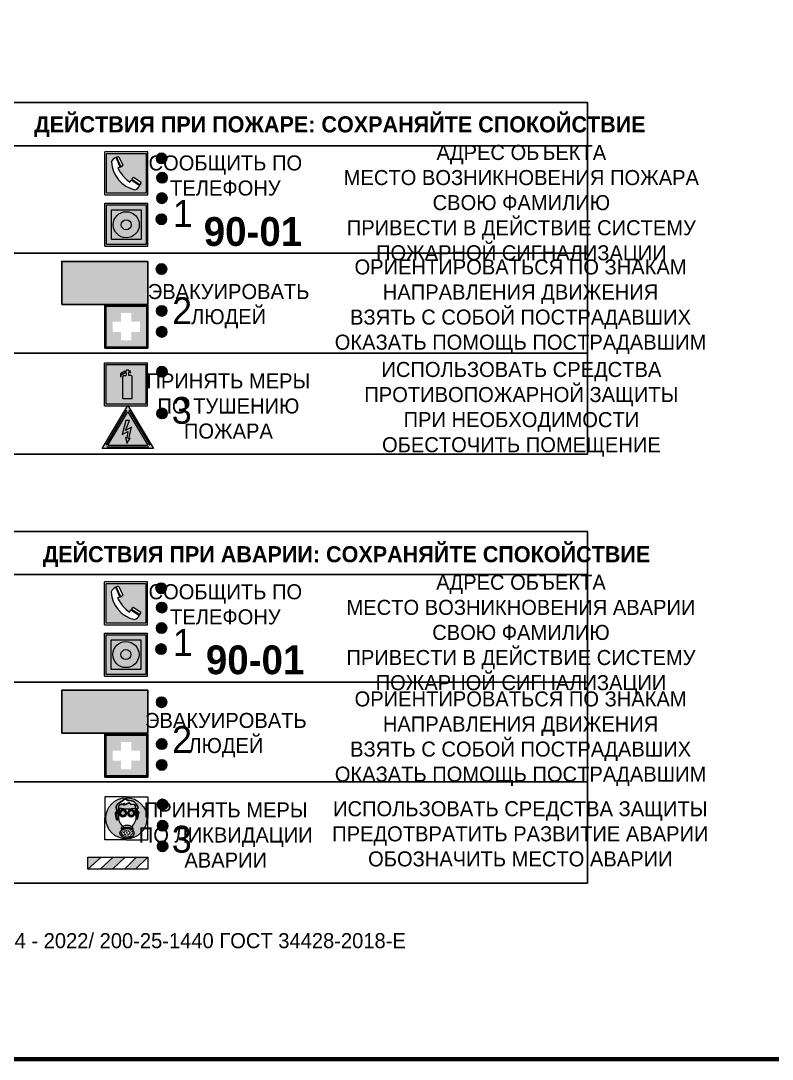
# Model space of a CAD drawing. Header units: millimetres. Extents: x 13114 to 67229, y 22859 to 38520.
# Drawn here: x 37231 to 37370.8, y 25084 to 25277.3 of the extents above; entities that cross this region are included whole.
import ezdxf

# ---------------------------------------------------------------- set-up
doc = ezdxf.new("R2010")
doc.units = ezdxf.units.MM
doc.styles.add('обычный', font='arial.ttf')

# ---------------------------------------------------------------- blocks, each defined once
blk = doc.blocks.new('A$C38D26F80')
h = blk.add_hatch(color=5)
h.dxf.hatch_style = 1
h.paths.add_polyline_path([(-8.77, -4.48, 1), (-0.19, -4.48, 1)])
h.paths.add_polyline_path([(-6.75, -3.58), (-6.75, -3.31), (-6.62, -3.22), (-6.5, -3.22), (-6.42, -3.3), (-6.39, -3.28), (-6.59, -2.23), (-6.59, -2.01), (-6.38, -1.58), (-4.76, -0.4), (-4.13, -0.79, -0.362848), (-2.1, -2.1, -0.201049), (-2.17, -2.48, 0.085434), (-2.26, -3.13), (-1.9, -3.16), (-2.25, -4.7), (-2.4, -4.59), (-2.43, -4.34), (-2.36, -4.34), (-2.14, -3.34), (-2.47, -3.42), (-2.58, -1.95), (-2.77, -1.58), (-3.58, -1.52), (-3.92, -1.26), (-5.05, -1.73), (-4.87, -1.39), (-5.41, -1.6), (-5.41, -1.46), (-6.13, -1.87), (-6.18, -3.5), (-6.56, -3.47), (-6.37, -4.59), (-6.16, -4.43), (-6.16, -4.66), (-6.36, -4.79), (-6.37, -4.8), (-6.51, -4.76)], flags=16)
h.paths.add_polyline_path([(-6.51, -4.76), (-6.36, -4.79), (-6.37, -4.8)], flags=0)
h.paths.add_polyline_path([(-5.92, -2.34, 0.089508), (-2.67, -2.35), (-2.48, -3.88, -0.268602), (-3.4, -6.18, 0.262449), (-5.2, -6.18, -0.268602), (-6.11, -3.88)], flags=16)
edge = h.paths.add_edge_path(flags=16)
edge.add_ellipse((-5.19, -3.41), major_axis=(0, 0.842), ratio=0.848992, start_angle=0, end_angle=360)
edge = h.paths.add_edge_path(flags=0)
edge.add_ellipse((-5.19, -3.39), major_axis=(0, 0.665), ratio=0.853798, start_angle=0, end_angle=360)
edge = h.paths.add_edge_path(flags=0)
edge.add_ellipse((-5.19, -3.4), major_axis=(0, 0.528), ratio=0.864094, start_angle=0, end_angle=360)
edge = h.paths.add_edge_path(flags=16)
edge.add_ellipse((-3.47, -3.4), major_axis=(0, 0.842), ratio=0.848992, start_angle=0, end_angle=360)
h.paths.add_polyline_path([(-3.13, -6.45), (-3.13, -6.84, 0.383174), (-5.57, -6.85), (-5.57, -6.49, -0.369952)], flags=16)
edge = h.paths.add_edge_path(flags=0)
edge.add_ellipse((-3.47, -3.39), major_axis=(0, 0.665), ratio=0.853798, start_angle=0, end_angle=360)
edge = h.paths.add_edge_path(flags=0)
edge.add_ellipse((-3.47, -3.4), major_axis=(0, 0.528), ratio=0.864094, start_angle=0, end_angle=360)
edge = h.paths.add_edge_path(flags=16)
edge.add_ellipse((-4.34, -7.57), major_axis=(-1.48, 0), ratio=0.744955, start_angle=0, end_angle=360)
h.paths.add_polyline_path([(-5.01, -6.85, -1), (-5.15, -6.85, -1)], flags=0)
h.paths.add_polyline_path([(-5.33, -7.14, -1), (-5.47, -7.14, -1)], flags=0)
h.paths.add_polyline_path([(-4.61, -6.71, -1), (-4.74, -6.71, -1)], flags=16)
h.paths.add_polyline_path([(-5.43, -7.51, -1), (-5.57, -7.51, -1)], flags=0)
h.paths.add_polyline_path([(-4.26, -6.67, -1), (-4.4, -6.67, -1)], flags=16)
h.paths.add_polyline_path([(-4.74, -7.14, -1), (-4.88, -7.14, -1)], flags=0)
h.paths.add_polyline_path([(-4.93, -7.43, -1), (-5.07, -7.43, -1)], flags=0)
h.paths.add_polyline_path([(-4.41, -7.07, -1), (-4.54, -7.07, -1)], flags=0)
h.paths.add_polyline_path([(-5.33, -7.87, -1), (-5.46, -7.87, -1)], flags=0)
h.paths.add_polyline_path([(-3.8, -6.71, -1), (-3.94, -6.71, -1)], flags=16)
h.paths.add_polyline_path([(-4.85, -7.78, -1), (-4.98, -7.78, -1)], flags=0)
h.paths.add_polyline_path([(-3.96, -7.14, -1), (-4.1, -7.14, -1)], flags=0)
h.paths.add_polyline_path([(-4.33, -7.53, -1), (-4.47, -7.53, -1)], flags=0)
h.paths.add_polyline_path([(-5.09, -8.12, -1), (-5.23, -8.12, -1)], flags=0)
h.paths.add_polyline_path([(-3.5, -6.94, -1), (-3.64, -6.94, -1)], flags=0)
h.paths.add_polyline_path([(-4.54, -7.97, -1), (-4.68, -7.97, -1)], flags=0)
h.paths.add_polyline_path([(-3.66, -7.39, -1), (-3.8, -7.39, -1)], flags=0)
h.paths.add_polyline_path([(-4.73, -8.35, -1), (-4.86, -8.35, -1)], flags=0)
h.paths.add_polyline_path([(-4.09, -7.96, -1), (-4.23, -7.96, -1)], flags=0)
h.paths.add_polyline_path([(-3.77, -7.74, -1), (-3.91, -7.74, -1)], flags=0)
h.paths.add_polyline_path([(-3.22, -7.27, -1), (-3.35, -7.27, -1)], flags=0)
h.paths.add_polyline_path([(-4.34, -8.4, -1), (-4.47, -8.4, -1)], flags=0)
h.paths.add_polyline_path([(-3.16, -7.61, -1), (-3.3, -7.61, -1)], flags=0)
h.paths.add_polyline_path([(-3.9, -8.35, -1), (-4.04, -8.35, -1)], flags=0)
h.paths.add_polyline_path([(-3.32, -7.91, -1), (-3.46, -7.91, -1)], flags=0)
h.paths.add_polyline_path([(-3.55, -8.23, -1), (-3.69, -8.23, -1)], flags=0)
at = {"color": 5, "lineweight": 5}
for p, q in [((-4.48, 0), (-8.96, 0)), ((-8.96, 0), (-8.96, -4.48)), ((-4.48, 0), (0, 0)), ((0, 0), (0, -4.48)), ((-6.59, -2.01), (-6.38, -1.58)), ((-6.59, -2.23), (-6.59, -2.01)), ((-6.38, -1.58), (-4.76, -0.4)), ((-6.13, -1.87), (-6.18, -3.5)), ((-5.41, -1.46), (-6.13, -1.87)), ((-4.87, -1.39), (-5.41, -1.6)), ((-5.41, -1.6), (-5.41, -1.46)), ((-3.92, -1.26), (-5.05, -1.73)), ((-5.05, -1.73), (-4.87, -1.39)), ((-4.76, -0.4), (-4.13, -0.79)), ((-3.58, -1.52), (-3.92, -1.26)), ((-2.77, -1.58), (-3.58, -1.52)), ((-2.58, -1.95), (-2.77, -1.58)), ((-2.47, -3.42), (-2.58, -1.95)), ((-6.75, -3.31), (-6.62, -3.22)), ((-6.75, -3.58), (-6.75, -3.31)), ((-6.51, -4.76), (-6.75, -3.58)), ((-6.62, -3.22), (-6.5, -3.22)), ((-6.39, -3.28), (-6.59, -2.23)), ((-6.18, -3.5), (-6.56, -3.47)), ((-6.56, -3.47), (-6.37, -4.59)), ((-6.5, -3.22), (-6.42, -3.3)), ((-6.42, -3.3), (-6.39, -3.28)), ((-5.92, -2.34), (-6.11, -3.88)), ((-2.67, -2.34), (-2.48, -3.88)), ((-2.14, -3.34), (-2.47, -3.42)), ((-2.36, -4.34), (-2.14, -3.34)), ((-1.9, -3.16), (-2.26, -3.13)), ((-2.25, -4.7), (-1.9, -3.16)), ((-8.96, -8.96), (-8.96, -4.48)), ((-6.37, -4.8), (-6.51, -4.76)), ((-6.37, -4.59), (-6.16, -4.43)), ((-6.16, -4.66), (-6.37, -4.8)), ((-6.16, -4.43), (-6.16, -4.66)), ((-5.57, -6.49), (-5.57, -6.85)), ((-3.13, -6.45), (-3.13, -6.84)), ((-2.43, -4.34), (-2.4, -4.59)), ((-2.43, -4.34), (-2.36, -4.34)), ((-2.4, -4.59), (-2.25, -4.7)), ((0, -8.96), (0, -4.48)), ((-4.48, -8.96), (-8.96, -8.96)), ((-4.48, -8.96), (0, -8.96))]:
    blk.add_line(p, q, dxfattribs=at)
at = {"color": 5}
for p, q in [((-6.59, -2.01), (-6.38, -1.58)), ((-6.59, -2.23), (-6.59, -2.01)), ((-6.38, -1.58), (-4.76, -0.4)), ((-6.13, -1.87), (-6.18, -3.5)), ((-5.41, -1.46), (-6.13, -1.87)), ((-4.87, -1.39), (-5.41, -1.6)), ((-5.41, -1.6), (-5.41, -1.46)), ((-3.92, -1.26), (-5.05, -1.73)), ((-5.05, -1.73), (-4.87, -1.39)), ((-4.76, -0.4), (-4.13, -0.79)), ((-3.58, -1.52), (-3.92, -1.26)), ((-2.77, -1.58), (-3.58, -1.52)), ((-2.58, -1.95), (-2.77, -1.58)), ((-2.47, -3.42), (-2.58, -1.95)), ((-6.75, -3.31), (-6.62, -3.22)), ((-6.75, -3.58), (-6.75, -3.31)), ((-6.51, -4.76), (-6.75, -3.58)), ((-6.62, -3.22), (-6.5, -3.22)), ((-6.39, -3.28), (-6.59, -2.23)), ((-6.18, -3.5), (-6.56, -3.47)), ((-6.56, -3.47), (-6.37, -4.59)), ((-6.5, -3.22), (-6.42, -3.3)), ((-6.42, -3.3), (-6.39, -3.28)), ((-2.14, -3.34), (-2.47, -3.42)), ((-2.36, -4.34), (-2.14, -3.34)), ((-2.26, -3.13), (-1.9, -3.16)), ((-1.9, -3.16), (-2.25, -4.7)), ((-6.37, -4.8), (-6.51, -4.76)), ((-6.36, -4.79), (-6.51, -4.76)), ((-6.37, -4.59), (-6.16, -4.43)), ((-6.16, -4.66), (-6.37, -4.8)), ((-6.16, -4.66), (-6.36, -4.79)), ((-6.16, -4.43), (-6.16, -4.66)), ((-2.4, -4.59), (-2.43, -4.34)), ((-2.43, -4.34), (-2.36, -4.34)), ((-2.25, -4.7), (-2.4, -4.59))]:
    blk.add_line(p, q, dxfattribs=at)
at = {"color": 5, "lineweight": 5}
for centre, radius in [((-4.48, -4.48), 4.29), ((-5.5, -7.51), 0.0678), ((-5.4, -7.14), 0.0678), ((-5.4, -7.87), 0.0678), ((-5.16, -8.12), 0.0678), ((-5.08, -6.85), 0.0678), ((-5, -7.43), 0.0678), ((-4.91, -7.78), 0.0678), ((-4.81, -7.14), 0.0678), ((-4.79, -8.35), 0.0678), ((-4.67, -6.71), 0.0678), ((-4.61, -7.97), 0.0678), ((-4.47, -7.07), 0.0678), ((-4.4, -7.53), 0.0678), ((-4.4, -8.4), 0.0678), ((-4.33, -6.67), 0.0678), ((-4.16, -7.96), 0.0678), ((-4.03, -7.14), 0.0678), ((-3.97, -8.35), 0.0678), ((-3.87, -6.71), 0.0678), ((-3.84, -7.74), 0.0678), ((-3.73, -7.39), 0.0678), ((-3.62, -8.23), 0.0678), ((-3.57, -6.94), 0.0678), ((-3.39, -7.91), 0.0678), ((-3.28, -7.27), 0.0678), ((-3.23, -7.61), 0.0678)]:
    blk.add_circle(centre, radius, dxfattribs=at)
at = {"color": 5}
for centre, radius, start, end in [((-3.89, -2.66), 1.88, 17.387, 97.1599), ((-2.6, -2.2), 0.511, 326.3906, 11.8614), ((-0.35, -3.07), 1.91, 162.2553, 181.7878)]:
    blk.add_arc(centre, radius, start, end, dxfattribs=at)
at = {"color": 5, "lineweight": 5}
for centre, radius, start, end in [((-2.6, -2.2), 0.513, 326.4781, 11.7739), ((-3.66, -4.24), 2.47, 171.573, 231.7124), ((-4.28, 6.66), 9.15, 259.6987, 280.1569), ((-4.93, -4.24), 2.47, 308.2876, 8.427), ((-0.47, -3.05), 1.79, 161.5846, 182.4584), ((-4.33, -7.88), 1.87, 50.358, 131.5662), ((-4.34, -8.2), 1.82, 48.4943, 132.3565), ((-4.3, -7.78), 1.83, 60.5889, 119.4111)]:
    blk.add_arc(centre, radius, start, end, dxfattribs=at)
for centre, major_axis, ratio in [((-5.19, -3.41), (0, 0.842), 0.848992), ((-5.19, -3.39), (0, 0.665), 0.853798), ((-5.19, -3.4), (0, 0.528), 0.864094), ((-3.47, -3.4), (0, 0.842), 0.848992), ((-3.47, -3.39), (0, 0.665), 0.853798), ((-3.47, -3.4), (0, 0.528), 0.864094), ((-4.34, -7.57), (-1.48, 0), 0.744955)]:
    blk.add_ellipse(centre, major_axis=major_axis, ratio=ratio, dxfattribs=at)
blk = doc.blocks.new('A$C47DD6509')
at = {"lineweight": 5}
for points in [[(-8.69, 0), (-11.19, 0), (-11.19, -2.22)], [(-4.22, 0), (-6.45, 0), (-8.91, -2.22), (-6.61, -2.22)], [(0, 0), (-2.09, 0), (-4.36, -2.22), (-2.29, -2.22)]]:
    blk.add_hatch(color=242, dxfattribs=at).paths.add_polyline_path(points)
at = {"color": 242, "lineweight": 5}
for p, q in [((-11.19, -2.22), (-8.69, 0)), ((-11.19, -2.22), (-11.19, 0)), ((-11.19, 0), (-8.69, 0)), ((-11.19, 0), (0, 0)), ((-8.91, -2.22), (-6.45, 0)), ((-6.61, -2.22), (-4.22, 0)), ((-4.36, -2.22), (-2.09, 0)), ((-2.29, -2.22), (0, 0)), ((0, 0), (0, -2.22)), ((0, -2.22), (-11.19, -2.22))]:
    blk.add_line(p, q, dxfattribs=at)
blk = doc.blocks.new('A$C32E8229D')
at = {"true_color": 0xffffff}
blk.add_hatch(color=7, dxfattribs=at).paths.add_polyline_path([(0, 0), (0, -8), (16, -8), (16, 0)])
h = blk.add_hatch(color=126)
h.paths.add_polyline_path([(0.2, -0.2), (15.8, -0.2), (15.8, -7.8), (0.2, -7.8)])
h.paths.add_polyline_path([(13.49, -2.05), (12.08, -2.05), (11.37, -2.63, 0.162397), (11.29, -2.84), (11.29, -3.63), (10.35, -3.63), (10.35, -4.05), (11.68, -4.05), (11.68, -3.48), (12.26, -4.28), (11.29, -5.1), (11.29, -6.78), (11.85, -6.78), (11.85, -5.44), (12.8, -4.64), (12.8, -5.94), (14.46, -5.94), (14.46, -5.39), (13.45, -5.39), (13.45, -3.97), (12.46, -2.59), (13.15, -2.59), (13.69, -3.34), (14.18, -3)], flags=16)
h.paths.add_polyline_path([(10.74, -1.82, 1), (11.8, -1.82, 1)], flags=16)
h.paths.add_polyline_path([(9.39, -3.59), (5.99, -3.59), (6.56, -3.03), (5.91, -3.03), (5.1, -3.83), (5.91, -4.64), (6.56, -4.64), (5.99, -4.09), (9.39, -4.09)], flags=16)
h.paths.add_polyline_path([(4.29, -1.08), (1.72, -1.08), (1.72, -6.6), (4.29, -6.6)], flags=16)
at = {"color": 126}
blk.add_lwpolyline([(16, -8), (0, -8), (0, 0), (16, 0)], close=True, dxfattribs=at)
blk = doc.blocks.new('A$C18900ED3')
h = blk.add_hatch(color=126)
h.paths.add_polyline_path([(-0.18, -0.18), (-7.02, -0.18), (-7.02, -7.02), (-0.18, -7.02)])
h.paths.add_polyline_path([(-5.89, -4.46), (-5.89, -2.77), (-4.46, -2.77), (-4.46, -1.31), (-2.77, -1.31), (-2.77, -2.77), (-1.33, -2.77), (-1.33, -4.46), (-2.77, -4.46), (-2.77, -5.89), (-4.46, -5.89), (-4.46, -4.46)], flags=16)
at = {"color": 126}
for p, q in [((-7.2, 0), (-7.2, -7.2)), ((0, 0), (-7.2, 0)), ((0, -7.2), (0, 0)), ((-7.02, -7.02), (-7.02, -0.18)), ((-7.02, -0.18), (-0.18, -0.18)), ((-0.18, -0.18), (-0.18, -7.02)), ((-7.2, -7.2), (0, -7.2)), ((-0.18, -7.02), (-7.02, -7.02))]:
    blk.add_line(p, q, dxfattribs=at)
blk = doc.blocks.new('A$C456E1F9C')
at = {"lineweight": 5}
h = blk.add_hatch(color=242, dxfattribs=at)
h.paths.add_polyline_path([(0.51, -1.47), (0.51, -13.26), (12.29, -13.26), (12.29, -1.47)])
h.paths.add_polyline_path([(5.42, -4.95, -0.254479), (4.78, -5.4), (3.52, -2.53, -0.209735), (4.23, -2.4)], flags=16)
h.paths.add_polyline_path([(8.53, -8.6), (10.87, -10.17), (10.54, -10.76), (8.03, -9.13, -0.192251)], flags=16)
h.paths.add_polyline_path([(4.61, -5.49, 0.005518), (3.87, -5.72, 0.128647), (7.49, -10.01, 0.00809), (7.83, -9.33), (10.47, -10.97, -0.16736), (8.99, -12.25, -0.327862), (1.95, -3.95, -0.166952), (3.36, -2.62)], flags=16)
at = {"color": 242, "lineweight": 5}
for p, q in [((0, -13.77), (0, -0.97)), ((12.8, -0.97), (0, -0.97)), ((4.61, -5.49), (3.36, -2.62)), ((3.52, -2.53), (4.78, -5.4)), ((4.23, -2.4), (5.42, -4.95)), ((12.8, -13.77), (12.8, -0.97)), ((8.03, -9.13), (10.54, -10.76)), ((10.81, -10.12), (8.53, -8.6)), ((7.83, -9.33), (10.47, -10.97)), ((10.54, -10.76), (10.8, -10.3)), ((10.8, -10.3), (10.81, -10.12)), ((0, -13.77), (12.8, -13.77))]:
    blk.add_line(p, q, dxfattribs=at)
blk.add_lwpolyline([(0.51, -1.47), (12.29, -1.47), (12.29, -13.26), (0.51, -13.26)], close=True, dxfattribs=at)
for centre, radius, start, end in [((4.59, -5.34), 2.99, 114.2845, 152.1974), ((4.02, -3.27), 0.891, 76.3284, 123.7092), ((11.12, -3.31), 9.19, 183.9915, 256.6009), ((14.98, -39.1), 35.17, 107.1487, 108.4135), ((13.86, -0.94), 11.08, 205.5536, 234.8762), ((4.68, -4.59), 0.824, 276.9621, 334.0723), ((8.94, -9.5), 0.989, 114.4092, 157.9388), ((-13.31, 0.8), 23.44, 332.5487, 334.4027), ((7.87, -9.46), 3, 291.9291, 329.9329)]:
    blk.add_arc(centre, radius, start, end, dxfattribs=at)
blk = doc.blocks.new('A$C54414219')
at = {"true_color": 0xffffff}
h = blk.add_hatch(color=7, dxfattribs=at)
h.paths.add_polyline_path([(2.39, -9.45), (2.39, -18.3), (11.23, -18.3), (11.23, -9.45)], flags=0)
h.paths.add_polyline_path([(10.71, -13.87, -1), (2.92, -13.87, -1)], flags=0)
h.paths.add_polyline_path([(8.3, -13.87, -1), (5.33, -13.87, -1)], flags=0)
h.paths.add_polyline_path([(0.41, -7.47), (0.41, -20.27), (13.21, -20.27), (13.21, -7.47)])
h.paths.add_polyline_path([(0.92, -19.77), (12.71, -19.77), (12.71, -7.98), (0.92, -7.98)], flags=16)
h.paths.add_polyline_path([(11.23, -9.45), (11.23, -18.3), (2.39, -18.3), (2.39, -9.45)], flags=0)
at = {"lineweight": 5}
h = blk.add_hatch(color=242, dxfattribs=at)
h.paths.add_polyline_path([(12.71, -7.98), (0.92, -7.98), (0.92, -19.77), (12.71, -19.77)])
h.paths.add_polyline_path([(11.23, -18.3), (2.39, -18.3), (2.39, -9.45), (11.23, -9.45)], flags=16)
h.paths.add_polyline_path([(10.71, -13.87, -1), (2.92, -13.87, -1)], flags=0)
h.paths.add_polyline_path([(8.3, -13.87, -1), (5.33, -13.87, -1)], flags=0)
at = {"true_color": 0xffffff}
h = blk.add_hatch(color=7, dxfattribs=at)
h.paths.add_polyline_path([(2.39, -9.45), (2.39, -18.3), (11.23, -18.3), (11.23, -9.45)])
h.paths.add_polyline_path([(10.71, -13.87, -1), (2.92, -13.87, -1)], flags=16)
h.paths.add_polyline_path([(8.3, -13.87, -1), (5.33, -13.87, -1)], flags=0)
at = {"lineweight": 5}
h = blk.add_hatch(color=242, dxfattribs=at)
h.paths.add_polyline_path([(2.92, -13.87, 1), (10.71, -13.87, 1)])
h.paths.add_polyline_path([(8.3, -13.87, -1), (5.33, -13.87, -1)], flags=16)
at = {"color": 242, "lineweight": 5}
for p, q in [((0.41, -20.27), (0.41, -7.47)), ((0.41, -7.47), (13.21, -7.47)), ((0.41, -7.47), (13.21, -7.47)), ((13.21, -20.27), (13.21, -7.47)), ((0.41, -20.27), (13.21, -20.27))]:
    blk.add_line(p, q, dxfattribs=at)
for points in [[(0.92, -7.98), (12.71, -7.98), (12.71, -19.77), (0.92, -19.77)], [(2.39, -9.45), (11.23, -9.45), (11.23, -18.3), (2.39, -18.3)]]:
    blk.add_lwpolyline(points, close=True, dxfattribs=at)
for radius in [3.89, 1.49]:
    blk.add_circle((6.81, -13.87), radius, dxfattribs=at)
blk = doc.blocks.new('A$C3E6D3DDE')
at = {"lineweight": 5}
h = blk.add_hatch(color=40, dxfattribs=at)
h.paths.add_polyline_path([(24.1, 1.45), (16.46, -11.35), (31.74, -11.35)])
h.paths.add_polyline_path([(24.09, -0.46), (30.03, -10.41), (18.14, -10.41)], flags=16)
h.paths.add_polyline_path([(24.54, -3.08), (23.41, -6.02), (25.13, -5.01), (24.33, -8.5), (24.82, -8.27), (23.79, -9.86), (23.4, -8.04), (23.8, -8.43), (24.04, -6.29), (22.39, -7.25), (23.44, -3.08)], flags=0)
h = blk.add_hatch(color=256, dxfattribs=at)
h.paths.add_polyline_path([(24.37, 0.03, 0.567511), (23.82, 0.03), (17.59, -10.4, 0.582454), (17.86, -10.88), (30.32, -10.88, 0.582149), (30.6, -10.4)])
h.paths.add_polyline_path([(24.09, -0.46), (18.14, -10.41), (30.03, -10.41)], flags=16)
h.paths.add_polyline_path([(24.54, -3.08), (23.41, -6.02), (25.13, -5.01), (24.33, -8.5), (24.82, -8.27), (23.79, -9.86), (23.4, -8.04), (23.8, -8.43), (24.04, -6.29), (22.39, -7.25), (23.44, -3.08)], flags=0)
h = blk.add_hatch(color=40, dxfattribs=at)
h.paths.add_polyline_path([(24.09, -0.46), (18.14, -10.41), (30.03, -10.41)])
h.paths.add_polyline_path([(24.82, -8.27), (23.79, -9.86), (23.4, -8.04), (23.8, -8.43), (24.04, -6.29), (22.39, -7.25), (23.44, -3.08), (24.54, -3.08), (23.41, -6.02), (25.13, -5.01), (24.33, -8.5)], flags=16)
at = {"color": 40, "lineweight": 5}
for p, q in [((16.46, -11.35), (24.1, 1.45)), ((24.1, 1.45), (31.74, -11.35))]:
    blk.add_line(p, q, dxfattribs=at)
at = {"lineweight": 5}
for p, q in [((17.59, -10.4), (23.82, 0.03)), ((24.37, 0.03), (30.6, -10.4)), ((18.14, -10.41), (24.09, -0.46)), ((23.44, -3.08), (22.39, -7.25)), ((23.41, -6.02), (24.54, -3.08)), ((24.54, -3.08), (23.44, -3.08)), ((24.09, -0.46), (30.03, -10.41)), ((25.13, -5.01), (23.41, -6.02)), ((24.33, -8.5), (25.13, -5.01)), ((22.39, -7.25), (24.04, -6.29)), ((23.8, -8.43), (23.4, -8.04)), ((23.4, -8.04), (23.79, -9.86)), ((23.79, -9.86), (24.82, -8.27)), ((24.04, -6.29), (23.8, -8.43)), ((24.82, -8.27), (24.33, -8.5)), ((17.86, -10.88), (30.32, -10.88)), ((18.14, -10.41), (30.03, -10.41))]:
    blk.add_line(p, q, dxfattribs=at)
at = {"color": 50, "lineweight": 5}
blk.add_line((31.74, -11.35), (16.46, -11.35), dxfattribs=at)
blk = doc.blocks.new('A$C3AD82952')
at = {"true_color": 0xf5f5ff}
h = blk.add_hatch(color=7, dxfattribs=at)
h.dxf.hatch_style = 1
h.paths.add_polyline_path([(8.21, 8.73, 0.414214), (7.89, 9.05), (7.22, 9.05), (7.22, 9.92), (7.59, 9.92, 1), (7.57, 10.36), (7.22, 10.36), (7.22, 10.6), (6.43, 10.6), (6.43, 10.36), (6.01, 10.36), (4.74, 9.59), (4.74, 8.69), (4.98, 8.73), (4.98, 9.26), (6.12, 9.91), (6.43, 9.91), (6.43, 9.05), (5.76, 9.05, 0.414214), (5.44, 8.73), (5.44, 2.2), (8.21, 2.2)], flags=0)
h.paths.add_polyline_path([(12.8, 12.8), (0, 12.8), (0, 0), (12.8, 0)])
h.paths.add_polyline_path([(0.51, 12.29), (12.29, 12.29), (12.29, 0.51), (0.51, 0.51)], flags=16)
h.paths.add_polyline_path([(4.74, 9.59), (6.01, 10.36), (6.43, 10.36), (6.43, 10.6), (7.22, 10.6), (7.22, 10.36), (7.59, 10.36, -0.94586), (7.59, 9.92), (7.22, 9.92), (7.22, 9.05), (7.89, 9.05, -0.414214), (8.21, 8.73), (8.21, 2.2), (5.44, 2.2), (5.44, 8.73, -0.414214), (5.76, 9.05), (6.43, 9.05), (6.43, 9.91), (6.12, 9.91), (4.98, 9.26), (4.98, 8.73), (4.74, 8.69)], flags=0)
h = blk.add_hatch(color=242)
h.dxf.hatch_style = 1
h.paths.add_polyline_path([(12.29, 12.29), (0.51, 12.29), (0.51, 0.51), (12.29, 0.51)])
h.paths.add_polyline_path([(4.74, 8.69), (4.74, 9.59), (6.01, 10.36), (6.43, 10.36), (6.43, 10.6), (7.22, 10.6), (7.22, 10.36), (7.59, 10.36, -0.94586), (7.59, 9.92), (7.22, 9.92), (7.22, 9.05), (7.89, 9.05, -0.414214), (8.21, 8.73), (8.21, 2.2), (5.44, 2.2), (5.44, 8.73, -0.414214), (5.76, 9.05), (6.43, 9.05), (6.43, 9.91), (6.12, 9.91), (4.98, 9.26), (4.98, 8.73)], flags=16)
h = blk.add_hatch(color=7, dxfattribs=at)
h.dxf.hatch_style = 1
h.paths.add_polyline_path([(8.21, 8.73, 0.414214), (7.89, 9.05), (7.22, 9.05), (7.22, 9.92), (7.59, 9.92, 1), (7.57, 10.36), (7.22, 10.36), (7.22, 10.6), (6.43, 10.6), (6.43, 10.36), (6.01, 10.36), (4.74, 9.59), (4.74, 8.69), (4.98, 8.73), (4.98, 9.26), (6.12, 9.91), (6.43, 9.91), (6.43, 9.05), (5.76, 9.05, 0.414214), (5.44, 8.73), (5.44, 2.2), (8.21, 2.2)])
at = {"color": 242, "lineweight": 5}
for p, q in [((0, 0), (0, 12.8)), ((0, 12.8), (12.8, 12.8)), ((12.8, 0), (12.8, 12.8)), ((6.01, 10.36), (4.74, 9.59)), ((4.74, 9.59), (4.74, 8.69)), ((4.98, 9.26), (6.12, 9.91)), ((6.01, 10.36), (6.43, 10.36)), ((6.12, 9.91), (6.43, 9.91)), ((7.22, 10.6), (6.43, 10.6)), ((6.43, 10.6), (6.43, 10.36)), ((6.43, 9.91), (6.43, 9.05)), ((7.22, 10.36), (7.22, 10.6)), ((7.59, 10.36), (7.22, 10.36)), ((7.22, 9.05), (7.22, 9.92)), ((7.59, 9.92), (7.22, 9.92)), ((4.74, 8.69), (4.98, 8.73)), ((4.98, 8.73), (4.98, 9.26)), ((5.44, 2.2), (5.44, 8.73)), ((5.76, 9.05), (6.43, 9.05)), ((7.89, 9.05), (7.22, 9.05)), ((8.21, 2.2), (8.21, 8.73)), ((0, 0), (12.8, 0)), ((5.44, 2.2), (8.21, 2.2))]:
    blk.add_line(p, q, dxfattribs=at)
blk.add_lwpolyline([(0.51, 12.29), (12.29, 12.29), (12.29, 0.51), (0.51, 0.51)], close=True, dxfattribs=at)
for centre, radius, start, end in [((7.58, 10.14), 0.223, 273.1875, 86.8125), ((5.76, 8.73), 0.32, 90, 180), ((7.89, 8.73), 0.32, 0, 90)]:
    blk.add_arc(centre, radius, start, end, dxfattribs=at)

msp = doc.modelspace()

# ---------------------------------------------------------------- hatches: boundary and pattern name
at = {"lineweight": 0}
h = msp.add_hatch(color=256, dxfattribs=at)
h.dxf.hatch_style = 1
h.paths.add_polyline_path([(37256.24, 25251.64, 1), (37258.17, 25251.64, 1)])
h = msp.add_hatch(color=256, dxfattribs=at)
h.dxf.hatch_style = 1
h.paths.add_polyline_path([(37256.35, 25248.06, 1), (37258.28, 25248.06, 1)])
h = msp.add_hatch(color=256, dxfattribs=at)
h.dxf.hatch_style = 1
h.paths.add_polyline_path([(37256.31, 25244.25, 1), (37258.24, 25244.25, 1)])
h = msp.add_hatch(color=256, dxfattribs=at)
h.dxf.hatch_style = 1
h.paths.add_polyline_path([(37256.22, 25240.32, 1), (37258.16, 25240.32, 1)])
h = msp.add_hatch(color=256, dxfattribs=at)
h.dxf.hatch_style = 1
h.paths.add_polyline_path([(37256.24, 25231.05, 1), (37258.17, 25231.05, 1)])
h = msp.add_hatch(color=256, dxfattribs=at)
h.dxf.hatch_style = 1
h.paths.add_polyline_path([(37256.28, 25223.27, 1), (37258.21, 25223.27, 1)])
h = msp.add_hatch(color=256, dxfattribs=at)
h.dxf.hatch_style = 1
h.paths.add_polyline_path([(37256.27, 25219.37, 1), (37258.2, 25219.37, 1)])
h = msp.add_hatch(color=256, dxfattribs=at)
h.dxf.hatch_style = 1
h.paths.add_polyline_path([(37256.33, 25211.95, 1), (37258.26, 25211.95, 1)])
h = msp.add_hatch(color=256, dxfattribs=at)
h.dxf.hatch_style = 1
h.paths.add_polyline_path([(37256.33, 25204.18, 1), (37258.27, 25204.18, 1)])
h = msp.add_hatch(color=256, dxfattribs=at)
h.dxf.hatch_style = 1
h.paths.add_polyline_path([(37256.18, 25171.65, 1), (37258.11, 25171.65, 1)])
h = msp.add_hatch(color=256, dxfattribs=at)
h.dxf.hatch_style = 1
h.paths.add_polyline_path([(37256.28, 25168.06, 1), (37258.21, 25168.06, 1)])
h = msp.add_hatch(color=256, dxfattribs=at)
h.dxf.hatch_style = 1
h.paths.add_polyline_path([(37256.24, 25164.25, 1), (37258.17, 25164.25, 1)])
h = msp.add_hatch(color=256, dxfattribs=at)
h.dxf.hatch_style = 1
h.paths.add_polyline_path([(37256.16, 25160.32, 1), (37258.09, 25160.32, 1)])
h = msp.add_hatch(color=256, dxfattribs=at)
h.dxf.hatch_style = 1
h.paths.add_polyline_path([(37256.25, 25150.44, 1), (37258.18, 25150.44, 1)])
h = msp.add_hatch(color=256, dxfattribs=at)
h.dxf.hatch_style = 1
h.paths.add_polyline_path([(37256.29, 25142.66, 1), (37258.22, 25142.66, 1)])
h = msp.add_hatch(color=256, dxfattribs=at)
h.dxf.hatch_style = 1
h.paths.add_polyline_path([(37256.28, 25138.76, 1), (37258.21, 25138.76, 1)])
h = msp.add_hatch(color=256, dxfattribs=at)
h.dxf.hatch_style = 1
h.paths.add_polyline_path([(37256.44, 25131.4, 1), (37258.37, 25131.4, 1)])
h = msp.add_hatch(color=256, dxfattribs=at)
h.dxf.hatch_style = 1
h.paths.add_polyline_path([(37256.43, 25127.46, 1), (37258.36, 25127.46, 1)])
h = msp.add_hatch(color=256, dxfattribs=at)
h.dxf.hatch_style = 1
h.paths.add_polyline_path([(37256.43, 25123.62, 1), (37258.36, 25123.62, 1)])

# ---------------------------------------------------------------- linework, layer by layer
at = {"color": 6, "lineweight": 100}
for points in [[(37115.63, 25479), (37715.63, 25479), (37715.63, 25084), (37115.63, 25084)], [(37115.63, 25084), (37715.63, 25084), (37715.63, 24689), (37115.63, 24689)]]:
    msp.add_lwpolyline(points, close=True, dxfattribs=at)
for points in [[(37192.7, 25253.99), (37336.46, 25253.99), (37336.46, 25262.05), (37192.7, 25262.05)], [(37192.7, 25253.99), (37336.46, 25253.99), (37336.46, 25196.6), (37192.7, 25196.6)], [(37192.7, 25174.18), (37336.46, 25174.18), (37336.46, 25182.23), (37192.7, 25182.23)], [(37192.7, 25174.18), (37336.46, 25174.18), (37336.46, 25116.78), (37192.7, 25116.78)]]:
    msp.add_lwpolyline(points, close=True)
for points in [[(37251.11, 25234), (37192.7, 25234), (37336.46, 25234)], [(37251.11, 25215.42), (37192.7, 25215.42), (37336.46, 25215.42)], [(37251.11, 25154.19), (37192.7, 25154.19), (37336.46, 25154.19)], [(37251.11, 25135.61), (37192.7, 25135.61), (37336.46, 25135.61)]]:
    msp.add_lwpolyline(points)
for centre in [(37257.21, 25251.64), (37257.31, 25248.06), (37257.27, 25244.25), (37257.19, 25240.32), (37257.2, 25231.05), (37257.24, 25223.27), (37257.24, 25219.37), (37257.29, 25211.95), (37257.3, 25204.18), (37257.14, 25171.65), (37257.25, 25168.06), (37257.21, 25164.25), (37257.13, 25160.32), (37257.21, 25150.44), (37257.25, 25142.66), (37257.24, 25138.76), (37257.4, 25131.4), (37257.4, 25127.46), (37257.4, 25123.62)]:
    msp.add_circle(centre, 0.966)

# ---------------------------------------------------------------- block references
for name, p, xscale, yscale, zscale in [('A$C456E1F9C', (37246.65, 25253.46), 0.625, 0.625, 0.625), ('A$C54414219', (37246.39, 25247.97), 0.625, 0.625, 0.625), ('A$C18900ED3', (37254.65, 25224.32), 1.111111111007631, 1.111111111007631, 1.111111111007631), ('A$C3AD82952', (37246.6, 25205.59), 0.625, 0.625, 0.625), ('A$C3E6D3DDE', (37235.89, 25204.78), 0.625, 0.625, 0.625), ('A$C456E1F9C', (37246.59, 25173.46), 0.625, 0.625, 0.625), ('A$C54414219', (37246.33, 25167.98), 0.625, 0.625, 0.625), ('A$C18900ED3', (37254.65, 25144.51), 1.111111111007631, 1.111111111007631, 1.111111111007631), ('A$C38D26F80', (37254.67, 25132.84), 0.8928571427240968, 0.8928571427240968, 0.8928571427240968)]:
    msp.add_blockref(name, p, dxfattribs=dict(xscale=xscale, yscale=yscale, zscale=zscale))
at = {"xscale": -1}
for p in [(37254.65, 25232.47), (37254.65, 25152.66)]:
    msp.add_blockref('A$C32E8229D', p, dxfattribs=at)
at = {"color": 242, "true_color": 0xc1121c}
msp.add_blockref('A$C47DD6509', (37254.67, 25121.62), dxfattribs=at)

# ---------------------------------------------------------------- texts
at = {"lineweight": 0, "attachment_point": 5, "style": 'обычный'}
for s, insert, char_height, width in [('{\\fProxima Nova Rg|b1|i0|c204|p2;ДЕЙСТВИЯ ПРИ ПОЖАРЕ: СОХРАНЯЙТЕ СПОКОЙСТВИЕ\\H1.6644x; }', (37290.41, 25257.55), 3, 175.1736), ('\\pi-8.4,l8.4,t8.4;{\\fProxima Nova Rg|b0|i0|c204|p2;АДРЕС ОБЪЕКТА\\PМЕСТО ВОЗНИКНОВЕНИЯ ПОЖАРА \\PСВОЮ ФАМИЛИЮ\\PПРИВЕСТИ В ДЕЙСТВИЕ СИСТЕМУ \\PПОЖАРНОЙ СИГНАЛИЗАЦИИ}', (37324.16, 25243.01), 2.8, 126.6484), ('{\\fProxima Nova Rg|b0|i0|c204|p2;СООБЩИТЬ ПО \\PТЕЛЕФОНУ}', (37269.08, 25248.45), 2.8, 126.6484), ('{\\fProxima Nova Rg|b0|i0|c204|p2;1\\H1.1667x; }', (37261.18, 25241.38), 5, 126.6484), ('{\\fProxima Nova Rg|b1|i0|c204|p2;\\H1.0714x;90-01\\fProxima Nova Rg|b0|i0|c204|p2;\\H0.93331x; \\H1.3449x; }', (37274.22, 25238), 5, 126.6484), ('\\pi-8.4,l8.4,t8.4;{\\fProxima Nova Rg|b0|i0|c204|p2;ОРИЕНТИРОВАТЬСЯ ПО ЗНАКАМ \\PНАПРАВЛЕНИЯ ДВИЖЕНИЯ\\PВЗЯТЬ С СОБОЙ ПОСТРАДАВШИХ\\PОКАЗАТЬ ПОМОЩЬ ПОСТРАДАВШИМ}', (37324.01, 25224.04), 2.8, 126.6484), ('{\\fProxima Nova Rg|b0|i0|c204|p2;ЭВАКУИРОВАТЬ \\PЛЮДЕЙ}', (37269.69, 25224.13), 2.8, 126.6484), ('{\\fProxima Nova Rg|b0|i0|c204|p2;2\\H1.1967x; }', (37261.03, 25223.3), 5, 126.6484), ('\\pi-8.4,l8.4,t8.4;{\\fProxima Nova Rg|b0|i0|c204|p2;ИСПОЛЬЗОВАТЬ СРЕДСТВА \\PПРОТИВОПОЖАРНОЙ ЗАЩИТЫ \\PПРИ НЕОБХОДИМОСТИ \\PОБЕСТОЧИТЬ ПОМЕЩЕНИЕ}', (37324.17, 25204.96), 2.8, 126.6484), ('{\\fProxima Nova Rg|b0|i0|c204|p2;ПРИНЯТЬ МЕРЫ \\PПО ТУШЕНИЮ \\PПОЖАРА}', (37269.65, 25205.55), 2.8, 126.6484), ('{\\fProxima Nova Rg|b0|i0|c204|p2;3\\H1.1967x; }', (37260.97, 25204.72), 5, 126.6484), ('{\\fProxima Nova Rg|b1|i0|c204|p2;ДЕЙСТВИЯ ПРИ АВАРИИ: СОХРАНЯЙТЕ СПОКОЙСТВИЕ\\H1.6644x; }', (37291.64, 25177.55), 3, 175.1736), ('{\\fProxima Nova Rg|b0|i0|c204|p2;СООБЩИТЬ ПО \\PТЕЛЕФОНУ}', (37269.08, 25168.64), 2.8, 126.6484), ('\\pi-8.4,l8.4,t8.4;{\\fProxima Nova Rg|b0|i0|c204|p2;АДРЕС ОБЪЕКТА\\PМЕСТО ВОЗНИКНОВЕНИЯ АВАРИИ\\PСВОЮ ФАМИЛИЮ\\PПРИВЕСТИ В ДЕЙСТВИЕ СИСТЕМУ \\PПОЖАРНОЙ СИГНАЛИЗАЦИИ}', (37324.09, 25163.02), 2.8, 126.6484), ('{\\fProxima Nova Rg|b0|i0|c204|p2;1\\H1.1667x; }', (37261.18, 25161.57), 5, 126.6484), ('{\\fProxima Nova Rg|b1|i0|c204|p2;\\H1.0714x;90-01\\fProxima Nova Rg|b0|i0|c204|p2;\\H0.93331x; \\H1.3449x; }', (37274.62, 25158.29), 5, 126.6484), ('\\pi-8.4,l8.4,t8.4;{\\fProxima Nova Rg|b0|i0|c204|p2;ОРИЕНТИРОВАТЬСЯ ПО ЗНАКАМ \\PНАПРАВЛЕНИЯ ДВИЖЕНИЯ\\PВЗЯТЬ С СОБОЙ ПОСТРАДАВШИХ\\PОКАЗАТЬ ПОМОЩЬ ПОСТРАДАВШИМ}', (37324.02, 25143.65), 2.8, 126.6484), ('{\\fProxima Nova Rg|b0|i0|c204|p2;ЭВАКУИРОВАТЬ \\PЛЮДЕЙ}', (37269.18, 25144.31), 2.8, 126.6484), ('{\\fProxima Nova Rg|b0|i0|c204|p2;2\\H1.1967x; }', (37261.03, 25143.49), 5, 126.6484), ('\\pi-8.4,l8.4,t8.4;{\\fProxima Nova Rg|b0|i0|c204|p2;ИСПОЛЬЗОВАТЬ СРЕДСТВА ЗАЩИТЫ \\PПРЕДОТВРАТИТЬ РАЗВИТИЕ АВАРИИ\\PОБОЗНАЧИТЬ МЕСТО АВАРИИ}', (37323.97, 25125.93), 2.8, 126.6484), ('{\\fProxima Nova Rg|b0|i0|c204|p2;ПРИНЯТЬ МЕРЫ \\PПО ЛИКВИДАЦИИ \\PАВАРИИ}', (37269.15, 25125.73), 2.8, 126.6484), ('{\\fProxima Nova Rg|b0|i0|c204|p2;3\\H1.1967x; }', (37260.97, 25124.91), 5, 126.6484), ('\\pi-8.4,l8.4,t8.4;{\\fProxima Nova Rg|b0|i0|c204|p2;ИЗГОТОВИТЕЛЬ: ИП АНДРЕЕВ А. А.\\fProxima Nova Rg|b0|i0|c0|p2; \\fProxima Nova Rg|b0|i0|c204|p2;ФП-24 - 2022/ 200-25-1440 ГОСТ 34428-2018-Е\\H1.2266x; }', (37228.63, 25105.66), 2.8, 191.3484)]:
    msp.add_mtext(s, dxfattribs=dict(at, insert=insert, char_height=char_height, width=width))

doc.saveas('drawing.dxf')
